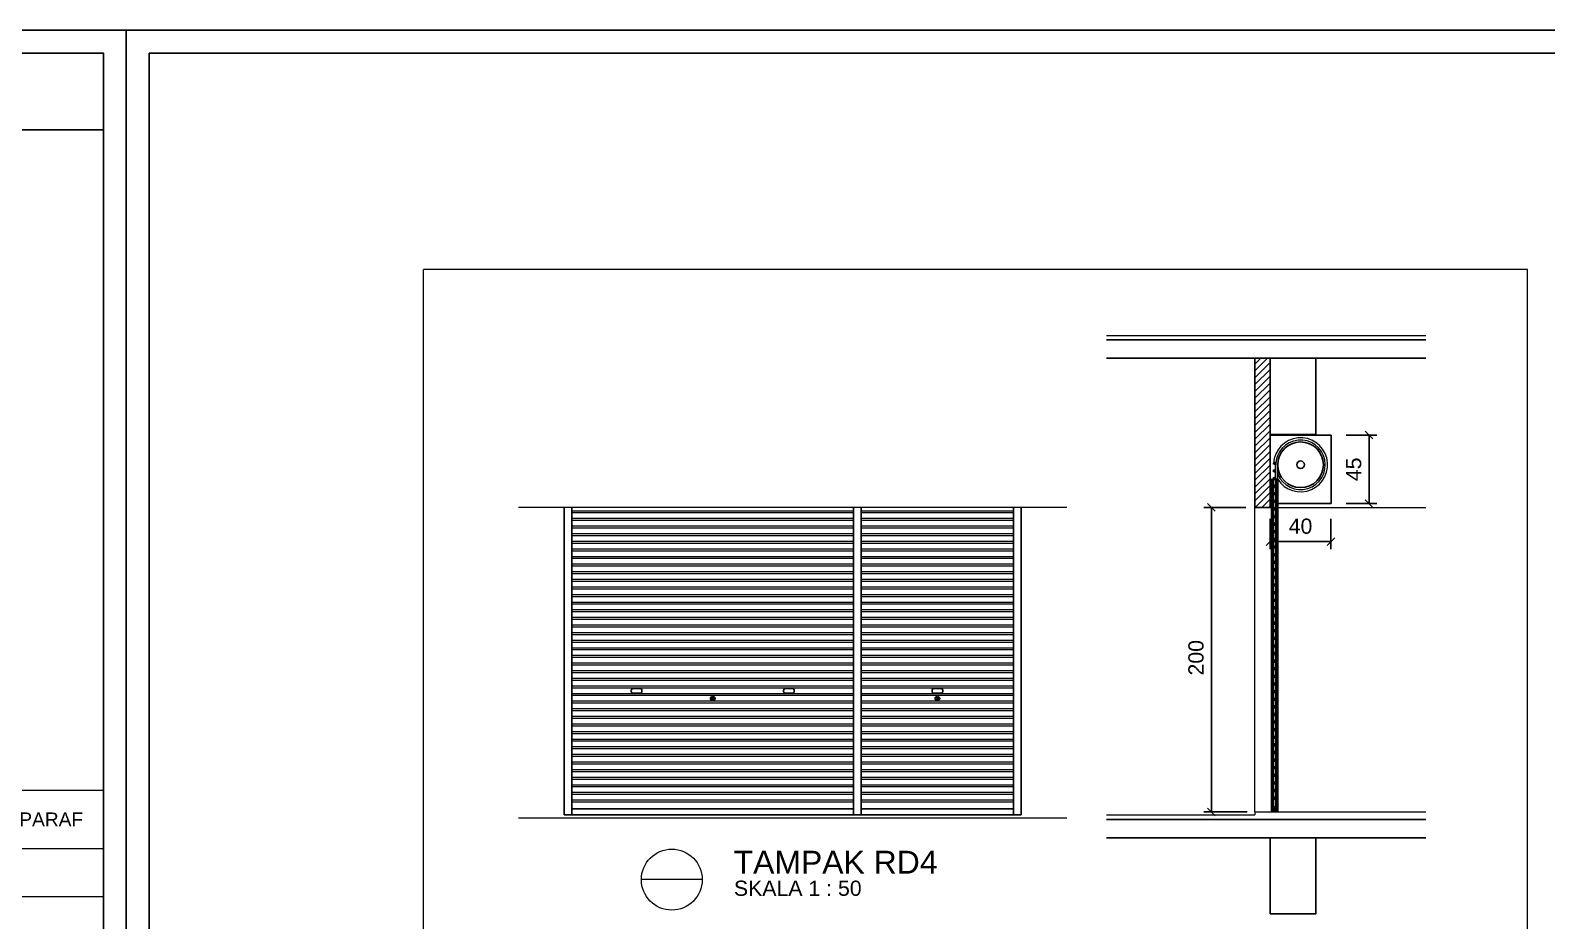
# Model space of a CAD drawing. Header units: millimetres. Extents: x -108 to 357, y -17 to 192.
# Drawn here: x 292.38 to 312.29, y 60.43 to 72.13 of the extents above; entities that cross this region are included whole.
import ezdxf
from ezdxf.enums import TextEntityAlignment as Align

# ---------------------------------------------------------------- set-up
doc = ezdxf.new("R2010")
doc.units = ezdxf.units.MM
doc.layers.get('defpoints').update_dxf_attribs({"color": 1})
for name, color, linetype, lineweight in [('ars', 11, 'Continuous', 0), ('BLK', 1, 'Continuous', 30), ('KOL', 1, 'Continuous', 30), ('KOP', 7, 'Continuous', 20), ('KOP GARIS', 1, 'Continuous', 30), ('lan', 7, 'Continuous', 15), ('NOT', 7, 'Continuous', 20), ('tem', 5, 'Continuous', 20), ('u', 6, 'Continuous', 20)]:
    doc.layers.add(name, color=color, linetype=linetype, lineweight=lineweight)
doc.layers.add('Kusen', color=30, linetype='Continuous')
doc.styles.add('BOLD', font='arial.ttf')
doc.styles.get("Standard").update_dxf_attribs({"font": 'arial.ttf'})
doc.dimstyles.new('SK-50', dxfattribs={"dimscale": 0, "dimtxt": 0.2, "dimasz": 0.1, "dimexe": 0.1, "dimexo": 0, "dimgap": 0.1, "dimtad": 1, "dimdec": 0, "dimlfac": 50, "dimzin": 0, "dimdsep": 46, "dimtxsty": 'Standard', "dimblk": 'OBLIQUE', "dimcen": 0.09, "dimclrd": 256, "dimclre": 256, "dimclrt": 256, "dimadec": 0, "dimazin": 0, "dimtfac": 1, "dimtdec": 0, "dimtofl": 0, "dimtmove": 0, "dimatfit": 3, "dimldrblk": 'OBLIQUE', "dimfxl": 0, "dimtolj": 1, "dimtzin": 0, "dimarcsym": 0})

# ---------------------------------------------------------------- blocks, each defined once
blk = doc.blocks.new('_Oblique')
at = {"color": 0, "linetype": 'ByBlock', "lineweight": -2}
blk.add_line((-0.5, -0.5), (0.5, 0.5), dxfattribs=at)
blk = doc.blocks.new('*D363')
at = {"layer": 'defpoints', "color": 0}
for p in [(308.341, 65.858), (307.891, 61.858), (308.361, 61.858)]:
    blk.add_point(p, dxfattribs=at)
at = {"layer": 'u', "lineweight": -2}
for p, q in [((308.341, 65.858), (307.791, 65.858)), ((307.891, 65.858), (307.891, 61.858)), ((308.361, 61.858), (307.791, 61.858))]:
    blk.add_line(p, q, dxfattribs=at)
at = {"layer": 'u', "lineweight": -2, "xscale": 0.1, "yscale": 0.1, "zscale": 0.1}
for p, rotation in [((307.891, 65.858), 90), ((307.891, 61.858), 270)]:
    blk.add_blockref('_Oblique', p, dxfattribs=dict(at, rotation=rotation))
at = {"layer": 'u', "insert": (307.689, 63.883), "char_height": 0.2, "attachment_point": 5, "rotation": 90}
blk.add_mtext('\\A1;200', dxfattribs=at)
blk = doc.blocks.new('*D364')
at = {"layer": 'defpoints', "color": 0}
for p in [(309.661, 66.808), (309.961, 66.808), (309.661, 65.908)]:
    blk.add_point(p, dxfattribs=at)
at = {"layer": 'u', "lineweight": -2}
for p, q in [((309.661, 66.808), (310.061, 66.808)), ((309.961, 65.908), (309.961, 66.808)), ((309.661, 65.908), (310.061, 65.908))]:
    blk.add_line(p, q, dxfattribs=at)
at = {"layer": 'u', "lineweight": -2, "xscale": 0.1, "yscale": 0.1, "zscale": 0.1}
for p, rotation in [((309.961, 66.808), 90), ((309.961, 65.908), 270)]:
    blk.add_blockref('_Oblique', p, dxfattribs=dict(at, rotation=rotation))
at = {"layer": 'u', "insert": (309.76, 66.358), "char_height": 0.2, "attachment_point": 5, "rotation": 90}
blk.add_mtext('\\A1;45', dxfattribs=at)
blk = doc.blocks.new('*D365')
at = {"layer": 'defpoints', "color": 0}
for p in [(308.661, 65.708), (309.461, 65.708), (309.461, 65.408)]:
    blk.add_point(p, dxfattribs=at)
at = {"layer": 'u', "lineweight": -2}
for p, q in [((308.661, 65.708), (308.661, 65.308)), ((309.461, 65.708), (309.461, 65.308)), ((308.661, 65.408), (309.461, 65.408))]:
    blk.add_line(p, q, dxfattribs=at)
at = {"layer": 'u', "lineweight": -2, "xscale": 0.1, "yscale": 0.1, "zscale": 0.1, "rotation": 180}
blk.add_blockref('_Oblique', (308.661, 65.408), dxfattribs=at)
at = {"layer": 'u', "lineweight": -2, "xscale": 0.1, "yscale": 0.1, "zscale": 0.1}
blk.add_blockref('_Oblique', (309.461, 65.408), dxfattribs=at)
at = {"layer": 'u', "insert": (309.061, 65.61), "char_height": 0.2, "attachment_point": 5}
blk.add_mtext('\\A1;40', dxfattribs=at)
blk = doc.blocks.new('Ndtpd')
blk.add_line((0.747, 0), (-0.747, 0))
blk.add_circle((0, 0), 0.747)
at = {"flags": 4}
for tag, height, p in [('NO', 0.5, (0, 0.148)), ('NOLBR', 0.3, (0, -0.398))]:
    blk.add_attdef(tag, text='', height=height, dxfattribs=at).set_placement(p, align=Align.CENTER)
for tag, p, height in [('NDTPD', (1.516, 0.148), 0.5), ('SKALA', (1.523, -0.398), 0.3)]:
    blk.add_attdef(tag, p, '', height=height, dxfattribs=at)
blk = doc.blocks.new('KOP A3 DED')
blk.add_lwpolyline([(-21, 29.697), (21, 29.697), (21, 0), (-21, 0), (-21, 29.697)])
at = {"layer": 'KOP'}
for p, q in [((15.51, 23.042), (20.8, 23.042)), ((15.51, 22.531), (20.8, 22.531)), ((15.51, 22.111), (20.8, 22.111))]:
    blk.add_line(p, q, dxfattribs=at)
at = {"layer": 'KOP GARIS'}
blk.add_line((15.51, 28.826), (20.8, 28.826), dxfattribs=at)
blk.add_lwpolyline([(-20.8, 29.497), (20.8, 29.497), (20.8, 0.2), (-20.8, 0.2)], close=True, dxfattribs=at)
at = {"layer": 'KOP', "style": 'BOLD'}
blk.add_text('PARAF', height=0.12, dxfattribs=at).set_placement((20.343, 22.786), align=Align.MIDDLE_CENTER)
for tag, p in [('JUDUL1', (15.945, 4.092)), ('JUDUL2', (15.945, 3.747)), ('JUDUL3', (15.945, 3.427)), ('NO', (17.215, 1.101)), ('REFF', (17.207, 0.727)), ('FILE', (17.189, 0.336))]:
    blk.add_attdef(tag, p, '', height=0.12, dxfattribs=at)
for tag, p in [('SCALE1', (18.171, 1.948)), ('NAME', (16.363, 1.738)), ('SCALE2', (18.169, 1.733)), ('DATE', (19.9, 1.757)), ('SCALE3', (18.17, 1.521))]:
    blk.add_attdef(tag, text='', height=0.12, dxfattribs=at).set_placement(p, align=Align.MIDDLE_CENTER)

msp = doc.modelspace()

# ---------------------------------------------------------------- hatches: boundary and pattern name
at = {"layer": 'ars'}
h = msp.add_hatch(dxfattribs=at)
h.set_pattern_fill('ANSI31', color=256, scale=0.02, style=0)
h.set_pattern_definition([(45, (13.15876, 76.24), (-0.04490128, 0.04490128), [])])
h.paths.add_polyline_path([(308.66148, 67.81791), (308.66148, 65.85791), (308.46148, 65.85791), (308.46148, 67.81791)])

# ---------------------------------------------------------------- linework, layer by layer
for p, q in [((308.76148, 66.22811), (308.76148, 66.41791)), ((303.19189, 65.81074), (299.49189, 65.81074)), ((303.19189, 65.78508), (299.49189, 65.78508)), ((305.29189, 65.81074), (303.29189, 65.81074)), ((305.29189, 65.78508), (303.29189, 65.78508)), ((303.19189, 65.71074), (299.49189, 65.71074)), ((303.19189, 65.68508), (299.49189, 65.68508)), ((303.19189, 65.61074), (299.49189, 65.61074)), ((303.19189, 65.58508), (299.49189, 65.58508)), ((305.29189, 65.71074), (303.29189, 65.71074)), ((305.29189, 65.68508), (303.29189, 65.68508)), ((305.29189, 65.61074), (303.29189, 65.61074)), ((305.29189, 65.58508), (303.29189, 65.58508)), ((303.19189, 65.51074), (299.49189, 65.51074)), ((303.19189, 65.48508), (299.49189, 65.48508)), ((303.19189, 65.41074), (299.49189, 65.41074)), ((303.19189, 65.38508), (299.49189, 65.38508)), ((305.29189, 65.51074), (303.29189, 65.51074)), ((305.29189, 65.48508), (303.29189, 65.48508)), ((305.29189, 65.41074), (303.29189, 65.41074)), ((305.29189, 65.38508), (303.29189, 65.38508)), ((303.19189, 65.31074), (299.49189, 65.31074)), ((303.19189, 65.28508), (299.49189, 65.28508)), ((303.19189, 65.21074), (299.49189, 65.21074)), ((303.19189, 65.18508), (299.49189, 65.18508)), ((305.29189, 65.31074), (303.29189, 65.31074)), ((305.29189, 65.28508), (303.29189, 65.28508)), ((305.29189, 65.21074), (303.29189, 65.21074)), ((305.29189, 65.18508), (303.29189, 65.18508)), ((303.19189, 65.11074), (299.49189, 65.11074)), ((303.19189, 65.08508), (299.49189, 65.08508)), ((303.19189, 65.01074), (299.49189, 65.01074)), ((303.19189, 64.98508), (299.49189, 64.98508)), ((305.29189, 65.11074), (303.29189, 65.11074)), ((305.29189, 65.08508), (303.29189, 65.08508)), ((305.29189, 65.01074), (303.29189, 65.01074)), ((305.29189, 64.98508), (303.29189, 64.98508)), ((303.19189, 64.91074), (299.49189, 64.91074)), ((303.19189, 64.88508), (299.49189, 64.88508)), ((303.19189, 64.81074), (299.49189, 64.81074)), ((303.19189, 64.78508), (299.49189, 64.78508)), ((305.29189, 64.91074), (303.29189, 64.91074)), ((305.29189, 64.88508), (303.29189, 64.88508)), ((305.29189, 64.81074), (303.29189, 64.81074)), ((305.29189, 64.78508), (303.29189, 64.78508)), ((303.19189, 64.71074), (299.49189, 64.71074)), ((303.19189, 64.68508), (299.49189, 64.68508)), ((303.19189, 64.61074), (299.49189, 64.61074)), ((303.19189, 64.58508), (299.49189, 64.58508)), ((305.29189, 64.71074), (303.29189, 64.71074)), ((305.29189, 64.68508), (303.29189, 64.68508)), ((305.29189, 64.61074), (303.29189, 64.61074)), ((305.29189, 64.58508), (303.29189, 64.58508)), ((303.19189, 64.51074), (299.49189, 64.51074)), ((303.19189, 64.48508), (299.49189, 64.48508)), ((303.19189, 64.41074), (299.49189, 64.41074)), ((303.19189, 64.38508), (299.49189, 64.38508)), ((305.29189, 64.51074), (303.29189, 64.51074)), ((305.29189, 64.48508), (303.29189, 64.48508)), ((305.29189, 64.41074), (303.29189, 64.41074)), ((305.29189, 64.38508), (303.29189, 64.38508)), ((303.19189, 64.31074), (299.49189, 64.31074)), ((303.19189, 64.28508), (299.49189, 64.28508)), ((303.19189, 64.21074), (299.49189, 64.21074)), ((303.19189, 64.18508), (299.49189, 64.18508)), ((305.29189, 64.31074), (303.29189, 64.31074)), ((305.29189, 64.28508), (303.29189, 64.28508)), ((305.29189, 64.21074), (303.29189, 64.21074)), ((305.29189, 64.18508), (303.29189, 64.18508)), ((303.19189, 64.11074), (299.49189, 64.11074)), ((303.19189, 64.08508), (299.49189, 64.08508)), ((303.19189, 64.01074), (299.49189, 64.01074)), ((303.19189, 63.98508), (299.49189, 63.98508)), ((305.29189, 64.11074), (303.29189, 64.11074)), ((305.29189, 64.08508), (303.29189, 64.08508)), ((305.29189, 64.01074), (303.29189, 64.01074)), ((305.29189, 63.98508), (303.29189, 63.98508)), ((303.19189, 63.91074), (299.49189, 63.91074)), ((303.19189, 63.88508), (299.49189, 63.88508)), ((303.19189, 63.81074), (299.49189, 63.81074)), ((303.19189, 63.78508), (299.49189, 63.78508)), ((305.29189, 63.91074), (303.29189, 63.91074)), ((305.29189, 63.88508), (303.29189, 63.88508)), ((305.29189, 63.81074), (303.29189, 63.81074)), ((305.29189, 63.78508), (303.29189, 63.78508)), ((303.19189, 63.71074), (299.49189, 63.71074)), ((303.19189, 63.68508), (299.49189, 63.68508)), ((303.19189, 63.61074), (299.49189, 63.61074)), ((303.19189, 63.58508), (299.49189, 63.58508)), ((305.29189, 63.71074), (303.29189, 63.71074)), ((305.29189, 63.68508), (303.29189, 63.68508)), ((305.29189, 63.61074), (303.29189, 63.61074)), ((305.29189, 63.58508), (303.29189, 63.58508)), ((303.19189, 63.51074), (299.49189, 63.51074)), ((303.19189, 63.48508), (299.49189, 63.48508)), ((303.19189, 63.41074), (299.49189, 63.41074)), ((303.19189, 63.38508), (299.49189, 63.38508)), ((305.29189, 63.51074), (303.29189, 63.51074)), ((305.29189, 63.48508), (303.29189, 63.48508)), ((305.29189, 63.41074), (303.29189, 63.41074)), ((305.29189, 63.38508), (303.29189, 63.38508)), ((303.19189, 63.31074), (299.49189, 63.31074)), ((303.19189, 63.28508), (299.49189, 63.28508)), ((303.19189, 63.21074), (299.49189, 63.21074)), ((303.19189, 63.18508), (299.49189, 63.18508)), ((305.29189, 63.31074), (303.29189, 63.31074)), ((305.29189, 63.28508), (303.29189, 63.28508)), ((305.29189, 63.21074), (303.29189, 63.21074)), ((305.29189, 63.18508), (303.29189, 63.18508)), ((303.19189, 63.11074), (299.49189, 63.11074)), ((303.19189, 63.08508), (299.49189, 63.08508)), ((303.19189, 63.01074), (299.49189, 63.01074)), ((303.19189, 62.98508), (299.49189, 62.98508)), ((305.29189, 63.11074), (303.29189, 63.11074)), ((305.29189, 63.08508), (303.29189, 63.08508)), ((305.29189, 63.01074), (303.29189, 63.01074)), ((305.29189, 62.98508), (303.29189, 62.98508)), ((303.19189, 62.91074), (299.49189, 62.91074)), ((303.19189, 62.88508), (299.49189, 62.88508)), ((303.19189, 62.81074), (299.49189, 62.81074)), ((303.19189, 62.78508), (299.49189, 62.78508)), ((305.29189, 62.91074), (303.29189, 62.91074)), ((305.29189, 62.88508), (303.29189, 62.88508)), ((305.29189, 62.81074), (303.29189, 62.81074)), ((305.29189, 62.78508), (303.29189, 62.78508)), ((303.19189, 62.71074), (299.49189, 62.71074)), ((303.19189, 62.68508), (299.49189, 62.68508)), ((303.19189, 62.61074), (299.49189, 62.61074)), ((303.19189, 62.58508), (299.49189, 62.58508)), ((305.29189, 62.71074), (303.29189, 62.71074)), ((305.29189, 62.68508), (303.29189, 62.68508)), ((305.29189, 62.61074), (303.29189, 62.61074)), ((305.29189, 62.58508), (303.29189, 62.58508)), ((303.19189, 62.51074), (299.49189, 62.51074)), ((303.19189, 62.48508), (299.49189, 62.48508)), ((303.19189, 62.41074), (299.49189, 62.41074)), ((303.19189, 62.38508), (299.49189, 62.38508)), ((305.29189, 62.51074), (303.29189, 62.51074)), ((305.29189, 62.48508), (303.29189, 62.48508)), ((305.29189, 62.41074), (303.29189, 62.41074)), ((305.29189, 62.38508), (303.29189, 62.38508)), ((303.19189, 62.31074), (299.49189, 62.31074)), ((303.19189, 62.28508), (299.49189, 62.28508)), ((303.19189, 62.21074), (299.49189, 62.21074)), ((303.19189, 62.18508), (299.49189, 62.18508)), ((305.29189, 62.31074), (303.29189, 62.31074)), ((305.29189, 62.28508), (303.29189, 62.28508)), ((305.29189, 62.21074), (303.29189, 62.21074)), ((305.29189, 62.18508), (303.29189, 62.18508)), ((303.19189, 62.11074), (299.49189, 62.11074)), ((303.19189, 62.08508), (299.49189, 62.08508)), ((303.19189, 62.01074), (299.49189, 62.01074)), ((303.19189, 61.98508), (299.49189, 61.98508)), ((305.29189, 62.11074), (303.29189, 62.11074)), ((305.29189, 62.08508), (303.29189, 62.08508)), ((305.29189, 62.01074), (303.29189, 62.01074)), ((305.29189, 61.98508), (303.29189, 61.98508))]:
    msp.add_line(p, q, dxfattribs=at)
for points in [[(308.70948, 66.33791, -0.41421356), (308.70648, 66.34091), (308.70648, 66.34791, -0.31851981), (308.70849, 66.35074), (308.72848, 66.35776, 0.31851981), (308.73048, 66.36059), (308.73048, 66.41524, 0.31851981), (308.72848, 66.41807), (308.70849, 66.42508, -0.31851981), (308.70648, 66.42791), (308.70648, 66.43491, -0.41421356), (308.70948, 66.43791), (308.71848, 66.43791)], [(308.70948, 66.23791, -0.41421356), (308.70648, 66.24091), (308.70648, 66.24791, -0.31851981), (308.70849, 66.25074), (308.72848, 66.25776, 0.31851981), (308.73048, 66.26059), (308.73048, 66.31524, 0.31851981), (308.72848, 66.31807), (308.70849, 66.32508, -0.31851981), (308.70648, 66.32791), (308.70648, 66.33491, -0.41421356), (308.70948, 66.33791), (308.71848, 66.33791)], [(308.73048, 66.34811, 0.41421356), (308.73648, 66.35411), (308.73648, 66.42172, 0.41421356), (308.73048, 66.42772)], [(308.73048, 66.24811, 0.41421356), (308.73648, 66.25411), (308.73648, 66.32172, 0.41421356), (308.73048, 66.32772)], [(308.70948, 66.13791, -0.41421356), (308.70648, 66.14091), (308.70648, 66.14791, -0.31851981), (308.70849, 66.15074), (308.72848, 66.15776, 0.31851981), (308.73048, 66.16059), (308.73048, 66.21524, 0.31851981), (308.72848, 66.21807), (308.70849, 66.22508, -0.31851981), (308.70648, 66.22791), (308.70648, 66.23491, -0.41421356), (308.70948, 66.23791), (308.71848, 66.23791)], [(308.70948, 66.03791, -0.41421356), (308.70648, 66.04091), (308.70648, 66.04791, -0.31851981), (308.70849, 66.05074), (308.72848, 66.05776, 0.31851981), (308.73048, 66.06059), (308.73048, 66.11524, 0.31851981), (308.72848, 66.11807), (308.70849, 66.12508, -0.31851981), (308.70648, 66.12791), (308.70648, 66.13491, -0.41421356), (308.70948, 66.13791), (308.71848, 66.13791)], [(308.73048, 66.14811, 0.41421356), (308.73648, 66.15411), (308.73648, 66.22172, 0.41421356), (308.73048, 66.22772)], [(308.73048, 66.04811, 0.41421356), (308.73648, 66.05411), (308.73648, 66.12172, 0.41421356), (308.73048, 66.12772)], [(308.70948, 65.93791, -0.41421356), (308.70648, 65.94091), (308.70648, 65.94791, -0.31851981), (308.70849, 65.95074), (308.72848, 65.95776, 0.31851981), (308.73048, 65.96059), (308.73048, 66.01524, 0.31851981), (308.72848, 66.01807), (308.70849, 66.02508, -0.31851981), (308.70648, 66.02791), (308.70648, 66.03491, -0.41421356), (308.70948, 66.03791), (308.71848, 66.03791)], [(308.70948, 65.83791, -0.41421356), (308.70648, 65.84091), (308.70648, 65.84791, -0.31851981), (308.70849, 65.85074), (308.72848, 65.85776, 0.31851981), (308.73048, 65.86059), (308.73048, 65.91524, 0.31851981), (308.72848, 65.91807), (308.70849, 65.92508, -0.31851981), (308.70648, 65.92791), (308.70648, 65.93491, -0.41421356), (308.70948, 65.93791), (308.71848, 65.93791)], [(308.73048, 65.94811, 0.41421356), (308.73648, 65.95411), (308.73648, 66.02172, 0.41421356), (308.73048, 66.02772)], [(308.73048, 65.84811, 0.41421356), (308.73648, 65.85411), (308.73648, 65.92172, 0.41421356), (308.73048, 65.92772)], [(308.70948, 65.73791, -0.41421356), (308.70648, 65.74091), (308.70648, 65.74791, -0.31851981), (308.70849, 65.75074), (308.72848, 65.75776, 0.31851981), (308.73048, 65.76059), (308.73048, 65.81524, 0.31851981), (308.72848, 65.81807), (308.70849, 65.82508, -0.31851981), (308.70648, 65.82791), (308.70648, 65.83491, -0.41421356), (308.70948, 65.83791), (308.71848, 65.83791)], [(308.70948, 65.63791, -0.41421356), (308.70648, 65.64091), (308.70648, 65.64791, -0.31851981), (308.70849, 65.65074), (308.72848, 65.65776, 0.31851981), (308.73048, 65.66059), (308.73048, 65.71524, 0.31851981), (308.72848, 65.71807), (308.70849, 65.72508, -0.31851981), (308.70648, 65.72791), (308.70648, 65.73491, -0.41421356), (308.70948, 65.73791), (308.71848, 65.73791)], [(308.73048, 65.74811, 0.41421356), (308.73648, 65.75411), (308.73648, 65.82172, 0.41421356), (308.73048, 65.82772)], [(308.73048, 65.64811, 0.41421356), (308.73648, 65.65411), (308.73648, 65.72172, 0.41421356), (308.73048, 65.72772)], [(308.70948, 65.53791, -0.41421356), (308.70648, 65.54091), (308.70648, 65.54791, -0.31851981), (308.70849, 65.55074), (308.72848, 65.55776, 0.31851981), (308.73048, 65.56059), (308.73048, 65.61524, 0.31851981), (308.72848, 65.61807), (308.70849, 65.62508, -0.31851981), (308.70648, 65.62791), (308.70648, 65.63491, -0.41421356), (308.70948, 65.63791), (308.71848, 65.63791)], [(308.70948, 65.43791, -0.41421356), (308.70648, 65.44091), (308.70648, 65.44791, -0.31851981), (308.70849, 65.45074), (308.72848, 65.45776, 0.31851981), (308.73048, 65.46059), (308.73048, 65.51524, 0.31851981), (308.72848, 65.51807), (308.70849, 65.52508, -0.31851981), (308.70648, 65.52791), (308.70648, 65.53491, -0.41421356), (308.70948, 65.53791), (308.71848, 65.53791)], [(308.73048, 65.54811, 0.41421356), (308.73648, 65.55411), (308.73648, 65.62172, 0.41421356), (308.73048, 65.62772)], [(308.73048, 65.44811, 0.41421356), (308.73648, 65.45411), (308.73648, 65.52172, 0.41421356), (308.73048, 65.52772)], [(308.70948, 65.33791, -0.41421356), (308.70648, 65.34091), (308.70648, 65.34791, -0.31851981), (308.70849, 65.35074), (308.72848, 65.35776, 0.31851981), (308.73048, 65.36059), (308.73048, 65.41524, 0.31851981), (308.72848, 65.41807), (308.70849, 65.42508, -0.31851981), (308.70648, 65.42791), (308.70648, 65.43491, -0.41421356), (308.70948, 65.43791), (308.71848, 65.43791)], [(308.70948, 65.23791, -0.41421356), (308.70648, 65.24091), (308.70648, 65.24791, -0.31851981), (308.70849, 65.25074), (308.72848, 65.25776, 0.31851981), (308.73048, 65.26059), (308.73048, 65.31524, 0.31851981), (308.72848, 65.31807), (308.70849, 65.32508, -0.31851981), (308.70648, 65.32791), (308.70648, 65.33491, -0.41421356), (308.70948, 65.33791), (308.71848, 65.33791)], [(308.73048, 65.34811, 0.41421356), (308.73648, 65.35411), (308.73648, 65.42172, 0.41421356), (308.73048, 65.42772)], [(308.73048, 65.24811, 0.41421356), (308.73648, 65.25411), (308.73648, 65.32172, 0.41421356), (308.73048, 65.32772)], [(308.70948, 65.13791, -0.41421356), (308.70648, 65.14091), (308.70648, 65.14791, -0.31851981), (308.70849, 65.15074), (308.72848, 65.15776, 0.31851981), (308.73048, 65.16059), (308.73048, 65.21524, 0.31851981), (308.72848, 65.21807), (308.70849, 65.22508, -0.31851981), (308.70648, 65.22791), (308.70648, 65.23491, -0.41421356), (308.70948, 65.23791), (308.71848, 65.23791)], [(308.70948, 65.03791, -0.41421356), (308.70648, 65.04091), (308.70648, 65.04791, -0.31851981), (308.70849, 65.05074), (308.72848, 65.05776, 0.31851981), (308.73048, 65.06059), (308.73048, 65.11524, 0.31851981), (308.72848, 65.11807), (308.70849, 65.12508, -0.31851981), (308.70648, 65.12791), (308.70648, 65.13491, -0.41421356), (308.70948, 65.13791), (308.71848, 65.13791)], [(308.73048, 65.14811, 0.41421356), (308.73648, 65.15411), (308.73648, 65.22172, 0.41421356), (308.73048, 65.22772)], [(308.73048, 65.04811, 0.41421356), (308.73648, 65.05411), (308.73648, 65.12172, 0.41421356), (308.73048, 65.12772)], [(308.70948, 64.93791, -0.41421356), (308.70648, 64.94091), (308.70648, 64.94791, -0.31851981), (308.70849, 64.95074), (308.72848, 64.95776, 0.31851981), (308.73048, 64.96059), (308.73048, 65.01524, 0.31851981), (308.72848, 65.01807), (308.70849, 65.02508, -0.31851981), (308.70648, 65.02791), (308.70648, 65.03491, -0.41421356), (308.70948, 65.03791), (308.71848, 65.03791)], [(308.70948, 64.83791, -0.41421356), (308.70648, 64.84091), (308.70648, 64.84791, -0.31851981), (308.70849, 64.85074), (308.72848, 64.85776, 0.31851981), (308.73048, 64.86059), (308.73048, 64.91524, 0.31851981), (308.72848, 64.91807), (308.70849, 64.92508, -0.31851981), (308.70648, 64.92791), (308.70648, 64.93491, -0.41421356), (308.70948, 64.93791), (308.71848, 64.93791)], [(308.73048, 64.94811, 0.41421356), (308.73648, 64.95411), (308.73648, 65.02172, 0.41421356), (308.73048, 65.02772)], [(308.73048, 64.84811, 0.41421356), (308.73648, 64.85411), (308.73648, 64.92172, 0.41421356), (308.73048, 64.92772)], [(308.70948, 64.73791, -0.41421356), (308.70648, 64.74091), (308.70648, 64.74791, -0.31851981), (308.70849, 64.75074), (308.72848, 64.75776, 0.31851981), (308.73048, 64.76059), (308.73048, 64.81524, 0.31851981), (308.72848, 64.81807), (308.70849, 64.82508, -0.31851981), (308.70648, 64.82791), (308.70648, 64.83491, -0.41421356), (308.70948, 64.83791), (308.71848, 64.83791)], [(308.70948, 64.63791, -0.41421356), (308.70648, 64.64091), (308.70648, 64.64791, -0.31851981), (308.70849, 64.65074), (308.72848, 64.65776, 0.31851981), (308.73048, 64.66059), (308.73048, 64.71524, 0.31851981), (308.72848, 64.71807), (308.70849, 64.72508, -0.31851981), (308.70648, 64.72791), (308.70648, 64.73491, -0.41421356), (308.70948, 64.73791), (308.71848, 64.73791)], [(308.73048, 64.74811, 0.41421356), (308.73648, 64.75411), (308.73648, 64.82172, 0.41421356), (308.73048, 64.82772)], [(308.73048, 64.64811, 0.41421356), (308.73648, 64.65411), (308.73648, 64.72172, 0.41421356), (308.73048, 64.72772)], [(308.70948, 64.53791, -0.41421356), (308.70648, 64.54091), (308.70648, 64.54791, -0.31851981), (308.70849, 64.55074), (308.72848, 64.55776, 0.31851981), (308.73048, 64.56059), (308.73048, 64.61524, 0.31851981), (308.72848, 64.61807), (308.70849, 64.62508, -0.31851981), (308.70648, 64.62791), (308.70648, 64.63491, -0.41421356), (308.70948, 64.63791), (308.71848, 64.63791)], [(308.70948, 64.43791, -0.41421356), (308.70648, 64.44091), (308.70648, 64.44791, -0.31851981), (308.70849, 64.45074), (308.72848, 64.45776, 0.31851981), (308.73048, 64.46059), (308.73048, 64.51524, 0.31851981), (308.72848, 64.51807), (308.70849, 64.52508, -0.31851981), (308.70648, 64.52791), (308.70648, 64.53491, -0.41421356), (308.70948, 64.53791), (308.71848, 64.53791)], [(308.73048, 64.54811, 0.41421356), (308.73648, 64.55411), (308.73648, 64.62172, 0.41421356), (308.73048, 64.62772)], [(308.73048, 64.44811, 0.41421356), (308.73648, 64.45411), (308.73648, 64.52172, 0.41421356), (308.73048, 64.52772)], [(308.70948, 64.33791, -0.41421356), (308.70648, 64.34091), (308.70648, 64.34791, -0.31851981), (308.70849, 64.35074), (308.72848, 64.35776, 0.31851981), (308.73048, 64.36059), (308.73048, 64.41524, 0.31851981), (308.72848, 64.41807), (308.70849, 64.42508, -0.31851981), (308.70648, 64.42791), (308.70648, 64.43491, -0.41421356), (308.70948, 64.43791), (308.71848, 64.43791)], [(308.70948, 64.23791, -0.41421356), (308.70648, 64.24091), (308.70648, 64.24791, -0.31851981), (308.70849, 64.25074), (308.72848, 64.25776, 0.31851981), (308.73048, 64.26059), (308.73048, 64.31524, 0.31851981), (308.72848, 64.31807), (308.70849, 64.32508, -0.31851981), (308.70648, 64.32791), (308.70648, 64.33491, -0.41421356), (308.70948, 64.33791), (308.71848, 64.33791)], [(308.73048, 64.34811, 0.41421356), (308.73648, 64.35411), (308.73648, 64.42172, 0.41421356), (308.73048, 64.42772)], [(308.73048, 64.24811, 0.41421356), (308.73648, 64.25411), (308.73648, 64.32172, 0.41421356), (308.73048, 64.32772)], [(308.70948, 64.13791, -0.41421356), (308.70648, 64.14091), (308.70648, 64.14791, -0.31851981), (308.70849, 64.15074), (308.72848, 64.15776, 0.31851981), (308.73048, 64.16059), (308.73048, 64.21524, 0.31851981), (308.72848, 64.21807), (308.70849, 64.22508, -0.31851981), (308.70648, 64.22791), (308.70648, 64.23491, -0.41421356), (308.70948, 64.23791), (308.71848, 64.23791)], [(308.70948, 64.03791, -0.41421356), (308.70648, 64.04091), (308.70648, 64.04791, -0.31851981), (308.70849, 64.05074), (308.72848, 64.05776, 0.31851981), (308.73048, 64.06059), (308.73048, 64.11524, 0.31851981), (308.72848, 64.11807), (308.70849, 64.12508, -0.31851981), (308.70648, 64.12791), (308.70648, 64.13491, -0.41421356), (308.70948, 64.13791), (308.71848, 64.13791)], [(308.73048, 64.14811, 0.41421356), (308.73648, 64.15411), (308.73648, 64.22172, 0.41421356), (308.73048, 64.22772)], [(308.73048, 64.04811, 0.41421356), (308.73648, 64.05411), (308.73648, 64.12172, 0.41421356), (308.73048, 64.12772)], [(308.70948, 63.93791, -0.41421356), (308.70648, 63.94091), (308.70648, 63.94791, -0.31851981), (308.70849, 63.95074), (308.72848, 63.95776, 0.31851981), (308.73048, 63.96059), (308.73048, 64.01524, 0.31851981), (308.72848, 64.01807), (308.70849, 64.02508, -0.31851981), (308.70648, 64.02791), (308.70648, 64.03491, -0.41421356), (308.70948, 64.03791), (308.71848, 64.03791)], [(308.70948, 63.83791, -0.41421356), (308.70648, 63.84091), (308.70648, 63.84791, -0.31851981), (308.70849, 63.85074), (308.72848, 63.85776, 0.31851981), (308.73048, 63.86059), (308.73048, 63.91524, 0.31851981), (308.72848, 63.91807), (308.70849, 63.92508, -0.31851981), (308.70648, 63.92791), (308.70648, 63.93491, -0.41421356), (308.70948, 63.93791), (308.71848, 63.93791)], [(308.73048, 63.94811, 0.41421356), (308.73648, 63.95411), (308.73648, 64.02172, 0.41421356), (308.73048, 64.02772)], [(308.73048, 63.84811, 0.41421356), (308.73648, 63.85411), (308.73648, 63.92172, 0.41421356), (308.73048, 63.92772)], [(308.70948, 63.73791, -0.41421356), (308.70648, 63.74091), (308.70648, 63.74791, -0.31851981), (308.70849, 63.75074), (308.72848, 63.75776, 0.31851981), (308.73048, 63.76059), (308.73048, 63.81524, 0.31851981), (308.72848, 63.81807), (308.70849, 63.82508, -0.31851981), (308.70648, 63.82791), (308.70648, 63.83491, -0.41421356), (308.70948, 63.83791), (308.71848, 63.83791)], [(308.70948, 63.63791, -0.41421356), (308.70648, 63.64091), (308.70648, 63.64791, -0.31851981), (308.70849, 63.65074), (308.72848, 63.65776, 0.31851981), (308.73048, 63.66059), (308.73048, 63.71524, 0.31851981), (308.72848, 63.71807), (308.70849, 63.72508, -0.31851981), (308.70648, 63.72791), (308.70648, 63.73491, -0.41421356), (308.70948, 63.73791), (308.71848, 63.73791)], [(308.73048, 63.74811, 0.41421356), (308.73648, 63.75411), (308.73648, 63.82172, 0.41421356), (308.73048, 63.82772)], [(308.73048, 63.64811, 0.41421356), (308.73648, 63.65411), (308.73648, 63.72172, 0.41421356), (308.73048, 63.72772)], [(308.70948, 63.53791, -0.41421356), (308.70648, 63.54091), (308.70648, 63.54791, -0.31851981), (308.70849, 63.55074), (308.72848, 63.55776, 0.31851981), (308.73048, 63.56059), (308.73048, 63.61524, 0.31851981), (308.72848, 63.61807), (308.70849, 63.62508, -0.31851981), (308.70648, 63.62791), (308.70648, 63.63491, -0.41421356), (308.70948, 63.63791), (308.71848, 63.63791)], [(308.70948, 63.43791, -0.41421356), (308.70648, 63.44091), (308.70648, 63.44791, -0.31851981), (308.70849, 63.45074), (308.72848, 63.45776, 0.31851981), (308.73048, 63.46059), (308.73048, 63.51524, 0.31851981), (308.72848, 63.51807), (308.70849, 63.52508, -0.31851981), (308.70648, 63.52791), (308.70648, 63.53491, -0.41421356), (308.70948, 63.53791), (308.71848, 63.53791)], [(308.73048, 63.54811, 0.41421356), (308.73648, 63.55411), (308.73648, 63.62172, 0.41421356), (308.73048, 63.62772)], [(308.73048, 63.44811, 0.41421356), (308.73648, 63.45411), (308.73648, 63.52172, 0.41421356), (308.73048, 63.52772)], [(308.70948, 63.33791, -0.41421356), (308.70648, 63.34091), (308.70648, 63.34791, -0.31851981), (308.70849, 63.35074), (308.72848, 63.35776, 0.31851981), (308.73048, 63.36059), (308.73048, 63.41524, 0.31851981), (308.72848, 63.41807), (308.70849, 63.42508, -0.31851981), (308.70648, 63.42791), (308.70648, 63.43491, -0.41421356), (308.70948, 63.43791), (308.71848, 63.43791)], [(308.70948, 63.23791, -0.41421356), (308.70648, 63.24091), (308.70648, 63.24791, -0.31851981), (308.70849, 63.25074), (308.72848, 63.25776, 0.31851981), (308.73048, 63.26059), (308.73048, 63.31524, 0.31851981), (308.72848, 63.31807), (308.70849, 63.32508, -0.31851981), (308.70648, 63.32791), (308.70648, 63.33491, -0.41421356), (308.70948, 63.33791), (308.71848, 63.33791)], [(308.73048, 63.34811, 0.41421356), (308.73648, 63.35411), (308.73648, 63.42172, 0.41421356), (308.73048, 63.42772)], [(308.73048, 63.24811, 0.41421356), (308.73648, 63.25411), (308.73648, 63.32172, 0.41421356), (308.73048, 63.32772)], [(308.70948, 63.13791, -0.41421356), (308.70648, 63.14091), (308.70648, 63.14791, -0.31851981), (308.70849, 63.15074), (308.72848, 63.15776, 0.31851981), (308.73048, 63.16059), (308.73048, 63.21524, 0.31851981), (308.72848, 63.21807), (308.70849, 63.22508, -0.31851981), (308.70648, 63.22791), (308.70648, 63.23491, -0.41421356), (308.70948, 63.23791), (308.71848, 63.23791)], [(308.70948, 63.03791, -0.41421356), (308.70648, 63.04091), (308.70648, 63.04791, -0.31851981), (308.70849, 63.05074), (308.72848, 63.05776, 0.31851981), (308.73048, 63.06059), (308.73048, 63.11524, 0.31851981), (308.72848, 63.11807), (308.70849, 63.12508, -0.31851981), (308.70648, 63.12791), (308.70648, 63.13491, -0.41421356), (308.70948, 63.13791), (308.71848, 63.13791)], [(308.73048, 63.14811, 0.41421356), (308.73648, 63.15411), (308.73648, 63.22172, 0.41421356), (308.73048, 63.22772)], [(308.73048, 63.04811, 0.41421356), (308.73648, 63.05411), (308.73648, 63.12172, 0.41421356), (308.73048, 63.12772)], [(308.70948, 62.93791, -0.41421356), (308.70648, 62.94091), (308.70648, 62.94791, -0.31851981), (308.70849, 62.95074), (308.72848, 62.95776, 0.31851981), (308.73048, 62.96059), (308.73048, 63.01524, 0.31851981), (308.72848, 63.01807), (308.70849, 63.02508, -0.31851981), (308.70648, 63.02791), (308.70648, 63.03491, -0.41421356), (308.70948, 63.03791), (308.71848, 63.03791)], [(308.70948, 62.83791, -0.41421356), (308.70648, 62.84091), (308.70648, 62.84791, -0.31851981), (308.70849, 62.85074), (308.72848, 62.85776, 0.31851981), (308.73048, 62.86059), (308.73048, 62.91524, 0.31851981), (308.72848, 62.91807), (308.70849, 62.92508, -0.31851981), (308.70648, 62.92791), (308.70648, 62.93491, -0.41421356), (308.70948, 62.93791), (308.71848, 62.93791)], [(308.73048, 62.94811, 0.41421356), (308.73648, 62.95411), (308.73648, 63.02172, 0.41421356), (308.73048, 63.02772)], [(308.70948, 62.73791, -0.41421356), (308.70648, 62.74091), (308.70648, 62.74791, -0.31851981), (308.70849, 62.75074), (308.72848, 62.75776, 0.31851981), (308.73048, 62.76059), (308.73048, 62.81524, 0.31851981), (308.72848, 62.81807), (308.70849, 62.82508, -0.31851981), (308.70648, 62.82791), (308.70648, 62.83491, -0.41421356), (308.70948, 62.83791), (308.71848, 62.83791)], [(308.70948, 62.63791, -0.41421356), (308.70648, 62.64091), (308.70648, 62.64791, -0.31851981), (308.70849, 62.65074), (308.72848, 62.65776, 0.31851981), (308.73048, 62.66059), (308.73048, 62.71524, 0.31851981), (308.72848, 62.71807), (308.70849, 62.72508, -0.31851981), (308.70648, 62.72791), (308.70648, 62.73491, -0.41421356), (308.70948, 62.73791), (308.71848, 62.73791)], [(308.73048, 62.84811, 0.41421356), (308.73648, 62.85411), (308.73648, 62.92172, 0.41421356), (308.73048, 62.92772)], [(308.73048, 62.74811, 0.41421356), (308.73648, 62.75411), (308.73648, 62.82172, 0.41421356), (308.73048, 62.82772)], [(308.70948, 62.53791, -0.41421356), (308.70648, 62.54091), (308.70648, 62.54791, -0.31851981), (308.70849, 62.55074), (308.72848, 62.55776, 0.31851981), (308.73048, 62.56059), (308.73048, 62.61524, 0.31851981), (308.72848, 62.61807), (308.70849, 62.62508, -0.31851981), (308.70648, 62.62791), (308.70648, 62.63491, -0.41421356), (308.70948, 62.63791), (308.71848, 62.63791)], [(308.70948, 62.43791, -0.41421356), (308.70648, 62.44091), (308.70648, 62.44791, -0.31851981), (308.70849, 62.45074), (308.72848, 62.45776, 0.31851981), (308.73048, 62.46059), (308.73048, 62.51524, 0.31851981), (308.72848, 62.51807), (308.70849, 62.52508, -0.31851981), (308.70648, 62.52791), (308.70648, 62.53491, -0.41421356), (308.70948, 62.53791), (308.71848, 62.53791)], [(308.73048, 62.64811, 0.41421356), (308.73648, 62.65411), (308.73648, 62.72172, 0.41421356), (308.73048, 62.72772)], [(308.73048, 62.54811, 0.41421356), (308.73648, 62.55411), (308.73648, 62.62172, 0.41421356), (308.73048, 62.62772)], [(308.70948, 62.33791, -0.41421356), (308.70648, 62.34091), (308.70648, 62.34791, -0.31851981), (308.70849, 62.35074), (308.72848, 62.35776, 0.31851981), (308.73048, 62.36059), (308.73048, 62.41524, 0.31851981), (308.72848, 62.41807), (308.70849, 62.42508, -0.31851981), (308.70648, 62.42791), (308.70648, 62.43491, -0.41421356), (308.70948, 62.43791), (308.71848, 62.43791)], [(308.70948, 62.23791, -0.41421356), (308.70648, 62.24091), (308.70648, 62.24791, -0.31851981), (308.70849, 62.25074), (308.72848, 62.25776, 0.31851981), (308.73048, 62.26059), (308.73048, 62.31524, 0.31851981), (308.72848, 62.31807), (308.70849, 62.32508, -0.31851981), (308.70648, 62.32791), (308.70648, 62.33491, -0.41421356), (308.70948, 62.33791), (308.71848, 62.33791)], [(308.73048, 62.44811, 0.41421356), (308.73648, 62.45411), (308.73648, 62.52172, 0.41421356), (308.73048, 62.52772)], [(308.73048, 62.34811, 0.41421356), (308.73648, 62.35411), (308.73648, 62.42172, 0.41421356), (308.73048, 62.42772)], [(308.70948, 62.13791, -0.41421356), (308.70648, 62.14091), (308.70648, 62.14791, -0.31851981), (308.70849, 62.15074), (308.72848, 62.15776, 0.31851981), (308.73048, 62.16059), (308.73048, 62.21524, 0.31851981), (308.72848, 62.21807), (308.70849, 62.22508, -0.31851981), (308.70648, 62.22791), (308.70648, 62.23491, -0.41421356), (308.70948, 62.23791), (308.71848, 62.23791)], [(308.70948, 62.03791, -0.41421356), (308.70648, 62.04091), (308.70648, 62.04791, -0.31851981), (308.70849, 62.05074), (308.72848, 62.05776, 0.31851981), (308.73048, 62.06059), (308.73048, 62.11524, 0.31851981), (308.72848, 62.11807), (308.70849, 62.12508, -0.31851981), (308.70648, 62.12791), (308.70648, 62.13491, -0.41421356), (308.70948, 62.13791), (308.71848, 62.13791)], [(308.73048, 62.24811, 0.41421356), (308.73648, 62.25411), (308.73648, 62.32172, 0.41421356), (308.73048, 62.32772)], [(308.73048, 62.14811, 0.41421356), (308.73648, 62.15411), (308.73648, 62.22172, 0.41421356), (308.73048, 62.22772)], [(308.73048, 62.02772, -0.41421356), (308.73648, 62.02172), (308.73648, 61.86791), (308.73048, 61.86791), (308.73048, 62.01524, 0.31851981), (308.72848, 62.01807), (308.70849, 62.02508, -0.31851981), (308.70648, 62.02791), (308.70648, 62.03491, -0.41421356), (308.70948, 62.03791), (308.71848, 62.03791)], [(308.73048, 62.04811, 0.41421356), (308.73648, 62.05411), (308.73648, 62.12172, 0.41421356), (308.73048, 62.12772)]]:
    msp.add_lwpolyline(points, format="xyb", dxfattribs=at)
for points in [[(308.73048, 66.42772, 0.41421356), (308.73648, 66.43372), (308.73648, 66.44211, 0.41421356), (308.73048, 66.44811), (308.72492, 66.44811, 0.1577898), (308.72345, 66.44764, 0.51098783), (308.72345, 66.42819, 0.1577898), (308.72492, 66.42772)], [(308.73048, 66.32772, 0.41421356), (308.73648, 66.33372), (308.73648, 66.34211, 0.41421356), (308.73048, 66.34811), (308.72492, 66.34811, 0.1577898), (308.72345, 66.34764, 0.51098783), (308.72345, 66.32819, 0.1577898), (308.72492, 66.32772)], [(308.73048, 66.22772, 0.41421356), (308.73648, 66.23372), (308.73648, 66.24211, 0.41421356), (308.73048, 66.24811), (308.72492, 66.24811, 0.1577898), (308.72345, 66.24764, 0.51098783), (308.72345, 66.22819, 0.1577898), (308.72492, 66.22772)], [(308.73048, 66.12772, 0.41421356), (308.73648, 66.13372), (308.73648, 66.14211, 0.41421356), (308.73048, 66.14811), (308.72492, 66.14811, 0.1577898), (308.72345, 66.14764, 0.51098783), (308.72345, 66.12819, 0.1577898), (308.72492, 66.12772)], [(308.73048, 66.02772, 0.41421356), (308.73648, 66.03372), (308.73648, 66.04211, 0.41421356), (308.73048, 66.04811), (308.72492, 66.04811, 0.1577898), (308.72345, 66.04764, 0.51098783), (308.72345, 66.02819, 0.1577898), (308.72492, 66.02772)], [(308.73048, 65.92772, 0.41421356), (308.73648, 65.93372), (308.73648, 65.94211, 0.41421356), (308.73048, 65.94811), (308.72492, 65.94811, 0.1577898), (308.72345, 65.94764, 0.51098783), (308.72345, 65.92819, 0.1577898), (308.72492, 65.92772)], [(308.73048, 65.82772, 0.41421356), (308.73648, 65.83372), (308.73648, 65.84211, 0.41421356), (308.73048, 65.84811), (308.72492, 65.84811, 0.1577898), (308.72345, 65.84764, 0.51098783), (308.72345, 65.82819, 0.1577898), (308.72492, 65.82772)], [(308.73048, 65.72772, 0.41421356), (308.73648, 65.73372), (308.73648, 65.74211, 0.41421356), (308.73048, 65.74811), (308.72492, 65.74811, 0.1577898), (308.72345, 65.74764, 0.51098783), (308.72345, 65.72819, 0.1577898), (308.72492, 65.72772)], [(308.73048, 65.62772, 0.41421356), (308.73648, 65.63372), (308.73648, 65.64211, 0.41421356), (308.73048, 65.64811), (308.72492, 65.64811, 0.1577898), (308.72345, 65.64764, 0.51098783), (308.72345, 65.62819, 0.1577898), (308.72492, 65.62772)], [(308.73048, 65.52772, 0.41421356), (308.73648, 65.53372), (308.73648, 65.54211, 0.41421356), (308.73048, 65.54811), (308.72492, 65.54811, 0.1577898), (308.72345, 65.54764, 0.51098783), (308.72345, 65.52819, 0.1577898), (308.72492, 65.52772)], [(308.73048, 65.42772, 0.41421356), (308.73648, 65.43372), (308.73648, 65.44211, 0.41421356), (308.73048, 65.44811), (308.72492, 65.44811, 0.1577898), (308.72345, 65.44764, 0.51098783), (308.72345, 65.42819, 0.1577898), (308.72492, 65.42772)], [(308.73048, 65.32772, 0.41421356), (308.73648, 65.33372), (308.73648, 65.34211, 0.41421356), (308.73048, 65.34811), (308.72492, 65.34811, 0.1577898), (308.72345, 65.34764, 0.51098783), (308.72345, 65.32819, 0.1577898), (308.72492, 65.32772)], [(308.73048, 65.22772, 0.41421356), (308.73648, 65.23372), (308.73648, 65.24211, 0.41421356), (308.73048, 65.24811), (308.72492, 65.24811, 0.1577898), (308.72345, 65.24764, 0.51098783), (308.72345, 65.22819, 0.1577898), (308.72492, 65.22772)], [(308.73048, 65.12772, 0.41421356), (308.73648, 65.13372), (308.73648, 65.14211, 0.41421356), (308.73048, 65.14811), (308.72492, 65.14811, 0.1577898), (308.72345, 65.14764, 0.51098783), (308.72345, 65.12819, 0.1577898), (308.72492, 65.12772)], [(308.73048, 65.02772, 0.41421356), (308.73648, 65.03372), (308.73648, 65.04211, 0.41421356), (308.73048, 65.04811), (308.72492, 65.04811, 0.1577898), (308.72345, 65.04764, 0.51098783), (308.72345, 65.02819, 0.1577898), (308.72492, 65.02772)], [(308.73048, 64.92772, 0.41421356), (308.73648, 64.93372), (308.73648, 64.94211, 0.41421356), (308.73048, 64.94811), (308.72492, 64.94811, 0.1577898), (308.72345, 64.94764, 0.51098783), (308.72345, 64.92819, 0.1577898), (308.72492, 64.92772)], [(308.73048, 64.82772, 0.41421356), (308.73648, 64.83372), (308.73648, 64.84211, 0.41421356), (308.73048, 64.84811), (308.72492, 64.84811, 0.1577898), (308.72345, 64.84764, 0.51098783), (308.72345, 64.82819, 0.1577898), (308.72492, 64.82772)], [(308.73048, 64.72772, 0.41421356), (308.73648, 64.73372), (308.73648, 64.74211, 0.41421356), (308.73048, 64.74811), (308.72492, 64.74811, 0.1577898), (308.72345, 64.74764, 0.51098783), (308.72345, 64.72819, 0.1577898), (308.72492, 64.72772)], [(308.73048, 64.62772, 0.41421356), (308.73648, 64.63372), (308.73648, 64.64211, 0.41421356), (308.73048, 64.64811), (308.72492, 64.64811, 0.1577898), (308.72345, 64.64764, 0.51098783), (308.72345, 64.62819, 0.1577898), (308.72492, 64.62772)], [(308.73048, 64.52772, 0.41421356), (308.73648, 64.53372), (308.73648, 64.54211, 0.41421356), (308.73048, 64.54811), (308.72492, 64.54811, 0.1577898), (308.72345, 64.54764, 0.51098783), (308.72345, 64.52819, 0.1577898), (308.72492, 64.52772)], [(308.73048, 64.42772, 0.41421356), (308.73648, 64.43372), (308.73648, 64.44211, 0.41421356), (308.73048, 64.44811), (308.72492, 64.44811, 0.1577898), (308.72345, 64.44764, 0.51098783), (308.72345, 64.42819, 0.1577898), (308.72492, 64.42772)], [(308.73048, 64.32772, 0.41421356), (308.73648, 64.33372), (308.73648, 64.34211, 0.41421356), (308.73048, 64.34811), (308.72492, 64.34811, 0.1577898), (308.72345, 64.34764, 0.51098783), (308.72345, 64.32819, 0.1577898), (308.72492, 64.32772)], [(308.73048, 64.22772, 0.41421356), (308.73648, 64.23372), (308.73648, 64.24211, 0.41421356), (308.73048, 64.24811), (308.72492, 64.24811, 0.1577898), (308.72345, 64.24764, 0.51098783), (308.72345, 64.22819, 0.1577898), (308.72492, 64.22772)], [(308.73048, 64.12772, 0.41421356), (308.73648, 64.13372), (308.73648, 64.14211, 0.41421356), (308.73048, 64.14811), (308.72492, 64.14811, 0.1577898), (308.72345, 64.14764, 0.51098783), (308.72345, 64.12819, 0.1577898), (308.72492, 64.12772)], [(308.73048, 64.02772, 0.41421356), (308.73648, 64.03372), (308.73648, 64.04211, 0.41421356), (308.73048, 64.04811), (308.72492, 64.04811, 0.1577898), (308.72345, 64.04764, 0.51098783), (308.72345, 64.02819, 0.1577898), (308.72492, 64.02772)], [(308.73048, 63.92772, 0.41421356), (308.73648, 63.93372), (308.73648, 63.94211, 0.41421356), (308.73048, 63.94811), (308.72492, 63.94811, 0.1577898), (308.72345, 63.94764, 0.51098783), (308.72345, 63.92819, 0.1577898), (308.72492, 63.92772)], [(308.73048, 63.82772, 0.41421356), (308.73648, 63.83372), (308.73648, 63.84211, 0.41421356), (308.73048, 63.84811), (308.72492, 63.84811, 0.1577898), (308.72345, 63.84764, 0.51098783), (308.72345, 63.82819, 0.1577898), (308.72492, 63.82772)], [(308.73048, 63.72772, 0.41421356), (308.73648, 63.73372), (308.73648, 63.74211, 0.41421356), (308.73048, 63.74811), (308.72492, 63.74811, 0.1577898), (308.72345, 63.74764, 0.51098783), (308.72345, 63.72819, 0.1577898), (308.72492, 63.72772)], [(308.73048, 63.62772, 0.41421356), (308.73648, 63.63372), (308.73648, 63.64211, 0.41421356), (308.73048, 63.64811), (308.72492, 63.64811, 0.1577898), (308.72345, 63.64764, 0.51098783), (308.72345, 63.62819, 0.1577898), (308.72492, 63.62772)], [(308.73048, 63.52772, 0.41421356), (308.73648, 63.53372), (308.73648, 63.54211, 0.41421356), (308.73048, 63.54811), (308.72492, 63.54811, 0.1577898), (308.72345, 63.54764, 0.51098783), (308.72345, 63.52819, 0.1577898), (308.72492, 63.52772)], [(308.73048, 63.42772, 0.41421356), (308.73648, 63.43372), (308.73648, 63.44211, 0.41421356), (308.73048, 63.44811), (308.72492, 63.44811, 0.1577898), (308.72345, 63.44764, 0.51098783), (308.72345, 63.42819, 0.1577898), (308.72492, 63.42772)], [(308.73048, 63.32772, 0.41421356), (308.73648, 63.33372), (308.73648, 63.34211, 0.41421356), (308.73048, 63.34811), (308.72492, 63.34811, 0.1577898), (308.72345, 63.34764, 0.51098783), (308.72345, 63.32819, 0.1577898), (308.72492, 63.32772)], [(308.73048, 63.22772, 0.41421356), (308.73648, 63.23372), (308.73648, 63.24211, 0.41421356), (308.73048, 63.24811), (308.72492, 63.24811, 0.1577898), (308.72345, 63.24764, 0.51098783), (308.72345, 63.22819, 0.1577898), (308.72492, 63.22772)], [(308.73048, 63.12772, 0.41421356), (308.73648, 63.13372), (308.73648, 63.14211, 0.41421356), (308.73048, 63.14811), (308.72492, 63.14811, 0.1577898), (308.72345, 63.14764, 0.51098783), (308.72345, 63.12819, 0.1577898), (308.72492, 63.12772)], [(308.73048, 63.02772, 0.41421356), (308.73648, 63.03372), (308.73648, 63.04211, 0.41421356), (308.73048, 63.04811), (308.72492, 63.04811, 0.1577898), (308.72345, 63.04764, 0.51098783), (308.72345, 63.02819, 0.1577898), (308.72492, 63.02772)], [(308.73048, 62.92772, 0.41421356), (308.73648, 62.93372), (308.73648, 62.94211, 0.41421356), (308.73048, 62.94811), (308.72492, 62.94811, 0.1577898), (308.72345, 62.94764, 0.51098783), (308.72345, 62.92819, 0.1577898), (308.72492, 62.92772)], [(308.73048, 62.82772, 0.41421356), (308.73648, 62.83372), (308.73648, 62.84211, 0.41421356), (308.73048, 62.84811), (308.72492, 62.84811, 0.1577898), (308.72345, 62.84764, 0.51098783), (308.72345, 62.82819, 0.1577898), (308.72492, 62.82772)], [(308.73048, 62.72772, 0.41421356), (308.73648, 62.73372), (308.73648, 62.74211, 0.41421356), (308.73048, 62.74811), (308.72492, 62.74811, 0.1577898), (308.72345, 62.74764, 0.51098783), (308.72345, 62.72819, 0.1577898), (308.72492, 62.72772)], [(308.73048, 62.62772, 0.41421356), (308.73648, 62.63372), (308.73648, 62.64211, 0.41421356), (308.73048, 62.64811), (308.72492, 62.64811, 0.1577898), (308.72345, 62.64764, 0.51098783), (308.72345, 62.62819, 0.1577898), (308.72492, 62.62772)], [(308.73048, 62.52772, 0.41421356), (308.73648, 62.53372), (308.73648, 62.54211, 0.41421356), (308.73048, 62.54811), (308.72492, 62.54811, 0.1577898), (308.72345, 62.54764, 0.51098783), (308.72345, 62.52819, 0.1577898), (308.72492, 62.52772)], [(308.73048, 62.42772, 0.41421356), (308.73648, 62.43372), (308.73648, 62.44211, 0.41421356), (308.73048, 62.44811), (308.72492, 62.44811, 0.1577898), (308.72345, 62.44764, 0.51098783), (308.72345, 62.42819, 0.1577898), (308.72492, 62.42772)], [(308.73048, 62.32772, 0.41421356), (308.73648, 62.33372), (308.73648, 62.34211, 0.41421356), (308.73048, 62.34811), (308.72492, 62.34811, 0.1577898), (308.72345, 62.34764, 0.51098783), (308.72345, 62.32819, 0.1577898), (308.72492, 62.32772)], [(308.73048, 62.22772, 0.41421356), (308.73648, 62.23372), (308.73648, 62.24211, 0.41421356), (308.73048, 62.24811), (308.72492, 62.24811, 0.1577898), (308.72345, 62.24764, 0.51098783), (308.72345, 62.22819, 0.1577898), (308.72492, 62.22772)], [(308.73048, 62.12772, 0.41421356), (308.73648, 62.13372), (308.73648, 62.14211, 0.41421356), (308.73048, 62.14811), (308.72492, 62.14811, 0.1577898), (308.72345, 62.14764, 0.51098783), (308.72345, 62.12819, 0.1577898), (308.72492, 62.12772)], [(308.73048, 62.02772, 0.41421356), (308.73648, 62.03372), (308.73648, 62.04211, 0.41421356), (308.73048, 62.04811), (308.72492, 62.04811, 0.1577898), (308.72345, 62.04764, 0.51098783), (308.72345, 62.02819, 0.1577898), (308.72492, 62.02772)]]:
    msp.add_lwpolyline(points, format="xyb", close=True, dxfattribs=at)
for points in [[(301.33689, 63.35791), (301.33689, 63.33791), (301.34689, 63.33791), (301.34689, 63.35791)], [(304.28689, 63.35791), (304.28689, 63.33791), (304.29689, 63.33791), (304.29689, 63.35791)]]:
    msp.add_lwpolyline(points, close=True, dxfattribs=at)
for centre, radius in [((308.72838, 66.43791), 0.004), ((308.72838, 66.33791), 0.004), ((308.72838, 66.23791), 0.004), ((308.72838, 66.13791), 0.004), ((308.72838, 66.03791), 0.004), ((308.72838, 65.93791), 0.004), ((308.72838, 65.83791), 0.004), ((308.72838, 65.73791), 0.004), ((308.72838, 65.63791), 0.004), ((308.72838, 65.53791), 0.004), ((308.72838, 65.43791), 0.004), ((308.72838, 65.33791), 0.004), ((308.72838, 65.23791), 0.004), ((308.72838, 65.13791), 0.004), ((308.72838, 65.03791), 0.004), ((308.72838, 64.93791), 0.004), ((308.72838, 64.83791), 0.004), ((308.72838, 64.73791), 0.004), ((308.72838, 64.63791), 0.004), ((308.72838, 64.53791), 0.004), ((308.72838, 64.43791), 0.004), ((308.72838, 64.33791), 0.004), ((308.72838, 64.23791), 0.004), ((308.72838, 64.13791), 0.004), ((308.72838, 64.03791), 0.004), ((308.72838, 63.93791), 0.004), ((308.72838, 63.83791), 0.004), ((308.72838, 63.73791), 0.004), ((308.72838, 63.63791), 0.004), ((308.72838, 63.53791), 0.004), ((301.34189, 63.34791), 0.03), ((301.34189, 63.34791), 0.02), ((304.29189, 63.34791), 0.03), ((304.29189, 63.34791), 0.02), ((308.72838, 63.43791), 0.004), ((308.72838, 63.33791), 0.004), ((308.72838, 63.23791), 0.004), ((308.72838, 63.13791), 0.004), ((308.72838, 63.03791), 0.004), ((308.72838, 62.93791), 0.004), ((308.72838, 62.83791), 0.004), ((308.72838, 62.73791), 0.004), ((308.72838, 62.63791), 0.004), ((308.72838, 62.53791), 0.004), ((308.72838, 62.43791), 0.004), ((308.72838, 62.33791), 0.004), ((308.72838, 62.23791), 0.004), ((308.72838, 62.13791), 0.004), ((308.72838, 62.03791), 0.004)]:
    msp.add_circle(centre, radius, dxfattribs=at)
for radius, start, end in [(0.355, 212.320518, 176.989712), (0.325, 202.619865, 180)]:
    msp.add_arc((309.06148, 66.41791), radius, start, end, dxfattribs=at)
at = {"layer": 'BLK', "ltscale": 2}
for p, q in [((306.51383, 68.05791), (310.70564, 68.05791)), ((306.51383, 67.81791), (310.70564, 67.81791)), ((308.66148, 67.15791), (308.66148, 67.81791)), ((306.51383, 61.75791), (310.70564, 61.75791)), ((306.51383, 61.51791), (310.70564, 61.51791))]:
    msp.add_line(p, q, dxfattribs=at)
for points in [[(308.66148, 66.81791), (309.26148, 66.81791), (309.26148, 67.81791), (308.66148, 67.81791)], [(308.66148, 60.51791), (309.26148, 60.51791), (309.26148, 61.51791), (308.66148, 61.51791)]]:
    msp.add_lwpolyline(points, close=True, dxfattribs=at)
at = {"layer": 'KOL'}
for p, q in [((308.46148, 65.85791), (308.46148, 67.81791)), ((308.66148, 66.81791), (308.66148, 65.85791)), ((308.66148, 65.85791), (308.46148, 65.85791))]:
    msp.add_line(p, q, dxfattribs=at)
at = {"layer": 'Kusen'}
for p, q in [((309.46148, 66.80791), (308.66148, 66.80791)), ((309.46148, 65.90791), (309.46148, 66.80791)), ((308.68148, 61.85791), (308.68148, 66.22811)), ((308.70148, 66.22811), (308.68148, 66.22811)), ((308.70148, 61.86791), (308.70148, 66.22811)), ((308.74148, 61.93491), (308.74148, 66.22811)), ((308.76148, 66.22811), (308.74148, 66.22811)), ((308.76148, 61.86291), (308.76148, 66.22811)), ((299.39189, 61.81791), (299.39189, 65.85791)), ((299.49189, 61.81791), (299.49189, 65.85791)), ((303.19189, 61.81791), (303.19189, 65.85791)), ((303.29189, 61.81791), (303.29189, 65.85791)), ((305.29189, 61.81791), (305.29189, 65.85791)), ((305.39189, 61.81791), (305.39189, 65.85791)), ((308.66148, 65.90791), (308.70148, 65.90791)), ((308.74148, 65.90791), (309.46148, 65.90791)), ((299.39189, 61.81791), (305.39189, 61.81791)), ((299.49189, 61.89791), (303.19189, 61.89791)), ((303.29189, 61.89791), (305.29189, 61.89791))]:
    msp.add_line(p, q, dxfattribs=at)
for points in [[(300.39189, 63.41791), (300.29189, 63.41791, -0.41421356), (300.27189, 63.43791), (300.27189, 63.45791, -0.41421356), (300.29189, 63.47791), (300.39189, 63.47791, -0.41421356), (300.41189, 63.45791), (300.41189, 63.43791, -0.41421356)], [(302.39189, 63.41791), (302.29189, 63.41791, -0.41421356), (302.27189, 63.43791), (302.27189, 63.45791, -0.41421356), (302.29189, 63.47791), (302.39189, 63.47791, -0.41421356), (302.41189, 63.45791), (302.41189, 63.43791, -0.41421356)], [(304.24189, 63.41791), (304.34189, 63.41791, 0.41421356), (304.36189, 63.43791), (304.36189, 63.45791, 0.41421356), (304.34189, 63.47791), (304.24189, 63.47791, 0.41421356), (304.22189, 63.45791), (304.22189, 63.43791, 0.41421356)], [(308.72848, 61.93791, 0.41421356), (308.72548, 61.93491), (308.72548, 61.87291, -0.41421356), (308.72048, 61.86791), (308.68648, 61.86791, 0.41421356), (308.68148, 61.86291), (308.68148, 61.85791), (308.76148, 61.85791), (308.76148, 61.86291, 0.41421356), (308.75648, 61.86791), (308.74648, 61.86791, -0.41421356), (308.74148, 61.87291), (308.74148, 61.93491, 0.41421356), (308.73848, 61.93791), (308.73648, 61.93791), (308.73648, 61.86791), (308.73048, 61.86791), (308.73048, 61.93791)]]:
    msp.add_lwpolyline(points, format="xyb", close=True, dxfattribs=at)
for radius in [0.3, 0.05]:
    msp.add_circle((309.06148, 66.41791), radius, dxfattribs=at)
at = {"layer": 'lan'}
for p, q in [((297.54364, 48.98506), (297.54364, 68.98506)), ((312.04364, 68.98506), (297.54364, 68.98506)), ((312.04364, 48.98506), (312.04364, 68.98506)), ((306.51383, 68.11791), (310.70564, 68.11791)), ((308.46148, 65.85791), (310.70564, 65.85791)), ((308.46148, 61.85791), (308.46148, 65.85791)), ((298.79189, 61.77791), (305.99189, 61.77791)), ((306.51383, 61.81791), (308.46148, 61.81791)), ((308.46148, 61.85791), (310.70564, 61.85791)), ((308.46148, 61.85791), (308.46148, 61.81791))]:
    msp.add_line(p, q, dxfattribs=at)
at = {"layer": 'tem'}
msp.add_line((305.99189, 65.85791), (298.79189, 65.85791), dxfattribs=at)

# ---------------------------------------------------------------- block references
at = {"xscale": 1.5, "yscale": 1.5, "zscale": 1.5}
for p in [(262.13958, 27.58074), (325.13958, 27.58074)]:
    msp.add_blockref('KOP A3 DED', p, dxfattribs=at)
at = {"layer": 'NOT'}
ref = msp.add_blockref('Ndtpd', (300.80414, 60.96786), dxfattribs=dict(at, xscale=0.5354752342704153, yscale=0.5354752342704153, zscale=0.5354752342704153))
ref.add_attrib('NDTPD', 'TAMPAK RD4', (301.61593, 61.04687), dxfattribs={"layer": '0', "height": 0.3, "flags": 4})
ref.add_attrib('SKALA', 'SKALA 1 : 50', (301.6198, 60.75454), dxfattribs={"layer": '0', "height": 0.2, "flags": 4})

# ---------------------------------------------------------------- dimensions: what is measured, and where the dimension line sits
at = {"layer": 'u'}
for base, p1, p2, angle, picture, middle in [((309.96148, 66.80791), (309.66148, 65.90791), (309.66148, 66.80791), 90, '*D364', (309.96148, 66.35791)), ((307.89148, 61.85791), (308.34148, 65.85791), (308.36148, 61.85791), 270, '*D363', (307.89148, 63.88291))]:
    dim = msp.add_linear_dim(base=base, p1=p1, p2=p2, angle=angle, dimstyle='SK-50', override={"dimscale": 1, "dimtxt": 0.2}, dxfattribs=at)
    dim.commit()
    dim.dimension.update_dxf_attribs({"geometry": picture, "text_midpoint": middle, "dimtype": 160})
dim = msp.add_linear_dim(base=(309.46148, 65.40791), p1=(308.66148, 65.70791), p2=(309.46148, 65.70791), dimstyle='SK-50', override={"dimscale": 1, "dimtxt": 0.2}, dxfattribs=at)
dim.commit()
dim.dimension.update_dxf_attribs({"geometry": '*D365', "text_midpoint": (309.06148, 65.40791), "dimtype": 160})

doc.saveas('drawing.dxf')
